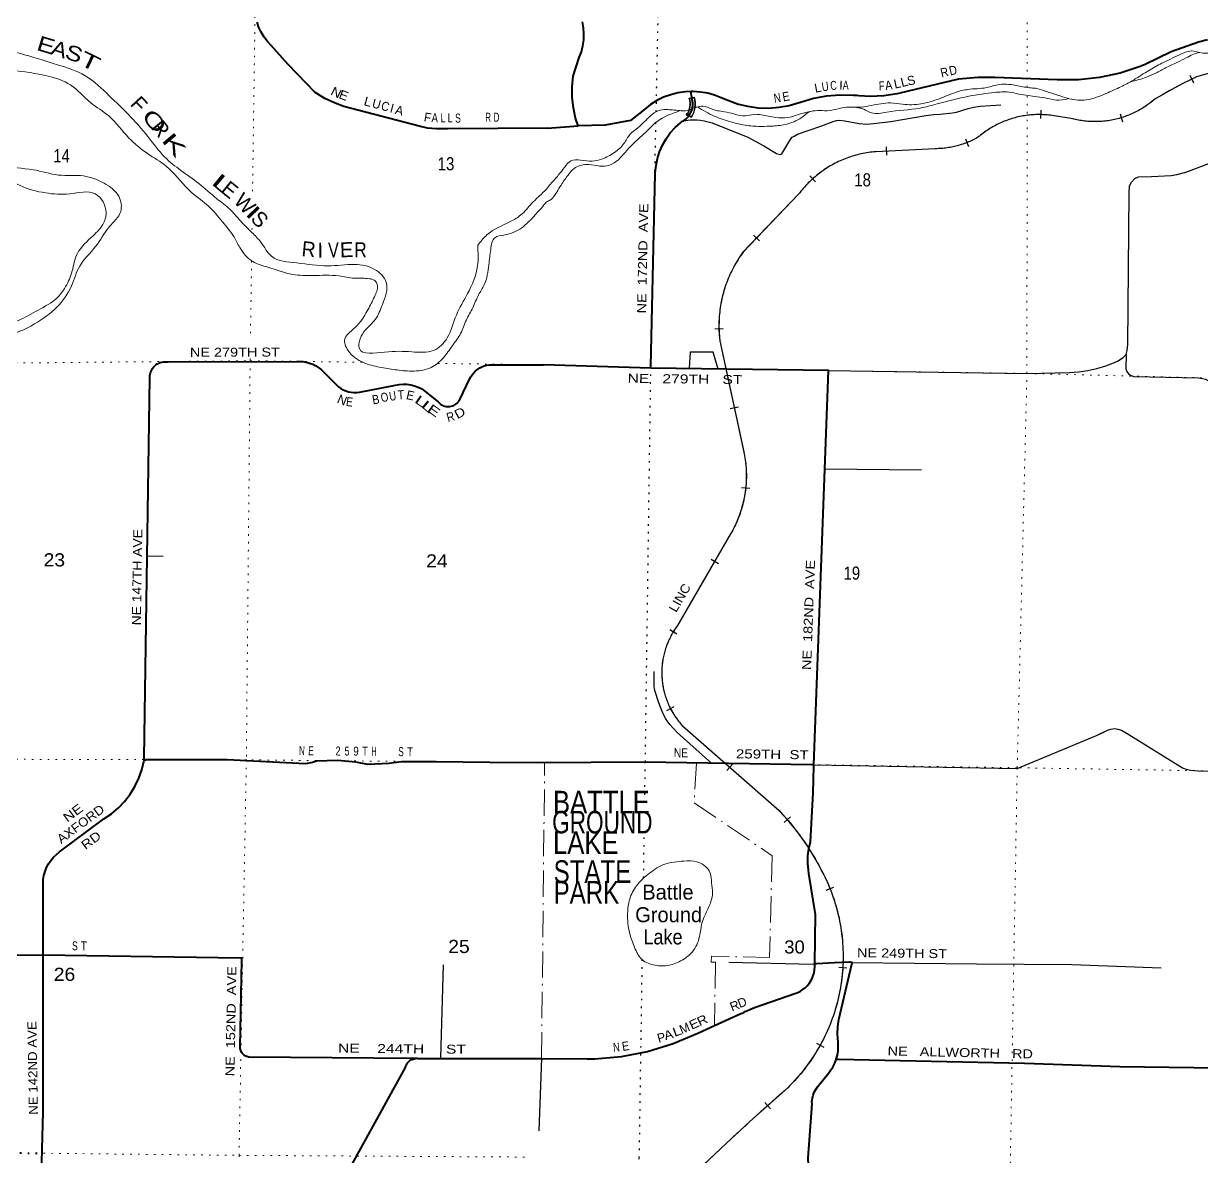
# Model space of a CAD drawing. Header units: feet. Extents: x -481249 to -254670, y -730376 to -544252.
# Drawn here: x -389979 to -374288, y -620592 to -605500 of the extents above; entities that cross this region are included whole.
import ezdxf
from ezdxf.enums import TextEntityAlignment as Align

# ---------------------------------------------------------------- set-up
doc = ezdxf.new("R2010")
doc.units = ezdxf.units.FT
doc.header["$LTSCALE"] = 70
doc.header["$PDMODE"] = 32
doc.header["$PDSIZE"] = 35
doc.linetypes.add('DOT_DASHED', pattern=[7.7, 5, -1.2, 0.3, -1.2])
doc.linetypes.add('DOTTED', pattern=[1.5, 0.3, -1.2])
for name, color, linetype, lineweight in [('26', 7, 'Continuous', 40), ('27', 7, 'Continuous', 13), ('29', 7, 'Continuous', 25), ('34', 7, 'Continuous', 25), ('39', 7, 'Continuous', 13), ('41', 7, 'Continuous', 13), ('44', 7, 'DOT_DASHED', 13), ('53', 7, 'DOTTED', 40), ('6', 7, 'DOTTED', 25), ('61', 7, 'Continuous', 13), ('7', 7, 'DOTTED', 13)]:
    doc.layers.add(name, color=color, linetype=linetype, lineweight=lineweight)

msp = doc.modelspace()

# ---------------------------------------------------------------- linework, layer by layer
at = {"layer": '26'}
for p, q in [((-382999.73, -606893.9), (-382592.47, -606862.86)), ((-381622.56, -610089.84), (-383051.79, -610047.4)), ((-384729.49, -619288.47), (-384761.52, -619288.17)), ((-384729.49, -619288.47), (-383204.28, -619284.78)), ((-383204.28, -619284.78), (-383077.85, -619286.11))]:
    msp.add_line(p, q, dxfattribs=at)
for points in [[(-382999.73, -606893.9), (-384327.31, -606899.92), (-384368.42, -606902.93), (-384483.28, -606903.15), (-384597.53, -606891.37), (-384709.93, -606867.71), (-385714.04, -606602.83), (-385828.54, -606562.1), (-385966.02, -606498.03), (-386096.05, -606419.95), (-386454.15, -606046.94), (-386680.54, -605790.54), (-386730.42, -605737.14), (-386774.44, -605678.83), (-386812.12, -605616.23), (-386843.05, -605550.03), (-386866.9, -605480.97)], [(-381085.53, -606405.91), (-381162.51, -606408.85), (-381261.37, -606423.06), (-381358.2, -606447.54), (-381451.94, -606482), (-381541.56, -606526.07), (-381626.09, -606579.27), (-381704.59, -606641.01), (-381895.38, -606791.86), (-382231.35, -606851.54), (-382592.47, -606862.86), (-382624.49, -606761.73), (-382654.71, -606623.37), (-382670.3, -606482.61), (-382671.09, -606340.99), (-382657.08, -606200.06), (-382580.85, -605962.96), (-382575.81, -605951.44), (-382548.07, -605876.01), (-382528.36, -605798.09), (-382516.91, -605718.53), (-382513.84, -605638.21), (-382519.18, -605558.02), (-382532.87, -605478.82)], [(-374205.37, -605715.46), (-374327.42, -605749.29), (-374690.9, -605877.86), (-375038.95, -606043.72), (-375105.07, -606070.43), (-375372.24, -606158.45), (-375647.16, -606218.07), (-375926.8, -606248.63), (-376208.1, -606249.79), (-377041.8, -606220.18), (-377263.5, -606217.21), (-377526.02, -606239.07), (-378194.95, -606398.43), (-378340.38, -606435.13), (-378518.36, -606462.24), (-378698.19, -606470.61), (-378852.91, -606461.59), (-378877.59, -606460.15), (-378902.91, -606457.87), (-378923.9, -606455.99), (-379103.01, -606451.71), (-379281.58, -606466.19), (-379457.66, -606499.24), (-379629.32, -606550.53), (-379644.68, -606555.97), (-379778.42, -606594.73), (-379915.48, -606619.3), (-380054.36, -606629.41), (-380193.54, -606624.94), (-380331.49, -606605.95), (-380466.7, -606572.65), (-380597.68, -606525.4), (-380776.52, -606453.26), (-380864.65, -606428.71), (-380963.06, -606411.69), (-381062.71, -606405.04), (-381085.53, -606405.91)], [(-381114.19, -606728.47), (-381077.74, -606653.86), (-381070.66, -606632.61), (-381063.98, -606601.14), (-381064.76, -606560.61), (-381080.86, -606457.66), (-381083.35, -606430.08), (-381085.53, -606405.91)], [(-381188.25, -606794.17), (-381170.06, -606782.69), (-381150.71, -606767.64), (-381139.55, -606756.9), (-381114.19, -606728.47)], [(-381622.56, -610089.84), (-381621.99, -610064.84), (-381563.54, -607500.59), (-381563.06, -607487.76), (-381553.74, -607392.22), (-381534.49, -607298.17), (-381505.51, -607206.65), (-381467.13, -607118.66), (-381419.76, -607035.16), (-381363.92, -606957.08), (-381300.22, -606885.25), (-381229.37, -606820.48)], [(-381229.37, -606820.49), (-381216.31, -606810.12), (-381202.23, -606801.18), (-381188.25, -606794.18)], [(-388373.6, -615323.27), (-388372.97, -615281.2), (-388297.3, -610218.1), (-388297.38, -610214.99), (-388296.68, -610193.38), (-388293.71, -610171.96), (-388288.53, -610150.96), (-388281.17, -610130.62), (-388271.73, -610111.16), (-388260.31, -610092.8), (-388247.03, -610075.73), (-388232.05, -610060.14), (-388215.51, -610046.2), (-388197.6, -610034.07), (-388178.53, -610023.87), (-388158.5, -610015.73), (-388137.72, -610009.72), (-388116.43, -610005.92), (-388094.86, -610004.36), (-388073.24, -610005.07), (-388051.82, -610008.04), (-386343.22, -610002.56), (-386304.71, -610000.87), (-386258.48, -610003.27), (-386212.74, -610010.5), (-386168.02, -610022.47), (-386124.78, -610039.05), (-386083.52, -610060.06), (-386044.68, -610085.26), (-386008.69, -610114.39), (-385796.11, -610325.44), (-385781.64, -610337.71), (-385751.61, -610359.35), (-385719.48, -610377.73), (-385685.61, -610392.65), (-385650.37, -610403.95), (-385614.14, -610411.5), (-385577.31, -610415.22), (-385540.3, -610415.07), (-385503.51, -610411.06), (-385046.84, -610321.04), (-385026.69, -610315.91), (-384975.58, -610306.84), (-384923.8, -610303.16), (-384871.91, -610304.91), (-384820.5, -610312.08), (-384770.12, -610324.58), (-384721.31, -610342.27), (-384674.63, -610364.98), (-384455.08, -610540.71), (-384446.97, -610549.9), (-384433.97, -610562.24), (-384419.76, -610573.16), (-384404.48, -610582.53), (-384388.3, -610590.25), (-384371.41, -610596.24), (-384353.99, -610600.43), (-384336.22, -610602.78), (-384318.3, -610603.25), (-384300.43, -610601.85), (-384282.81, -610598.59), (-384265.62, -610593.51), (-384249.06, -610586.66), (-384233.31, -610578.11), (-384218.53, -610567.97), (-384204.9, -610556.33), (-384192.56, -610543.33), (-384181.64, -610529.12), (-384172.27, -610513.84), (-384164.55, -610497.67), (-384038.1, -610238.46), (-384037.34, -610236.75), (-384021.89, -610206.54), (-384003.37, -610178.12), (-383981.98, -610151.79), (-383957.95, -610127.84), (-383931.55, -610106.53), (-383903.07, -610088.1), (-383872.81, -610072.75), (-383841.12, -610060.64), (-383808.34, -610051.91), (-383774.82, -610046.66), (-383740.94, -610044.94), (-383051.79, -610047.4)], [(-379451.67, -615376.83), (-379257.93, -610119.59), (-381622.56, -610089.84)], [(-389718.97, -617908.87), (-389719.39, -616932.68), (-389716.9, -616903.41), (-389707.82, -616848.93), (-389693.1, -616795.69), (-389672.89, -616744.28), (-389647.42, -616695.27), (-389616.96, -616649.18), (-389581.86, -616606.54), (-389542.49, -616567.79), (-389499.28, -616533.38), (-388927.87, -616107.42), (-388907.8, -616095.48), (-388808.02, -616027.35), (-388715.91, -615949.16), (-388632.47, -615861.78), (-388558.63, -615766.15), (-388495.19, -615663.32), (-388442.84, -615554.43), (-388402.16, -615440.66), (-388375.53, -615331.2), (-388373.6, -615323.27)], [(-383139.28, -615347.56), (-383766.21, -615341.61), (-384483.68, -615333.11), (-384932.17, -615333.11), (-384943.34, -615333.11), (-384982.17, -615338.26), (-385110.67, -615355.32), (-385394.54, -615369.4), (-385554.48, -615340.65), (-385798.67, -615318.42), (-386078.12, -615327.66), (-386129.89, -615343.41), (-386221.81, -615363.29), (-387266.56, -615310.11), (-388345.25, -615306.29), (-388373.6, -615323.27)], [(-379451.67, -615376.83), (-379478.96, -615376.36), (-381696.35, -615338.62), (-383139.28, -615347.56)], [(-379437.87, -618026.99), (-379427.18, -617369.11), (-379516.6, -616821.76), (-379523.72, -616777.74), (-379531.66, -616682.98), (-379529.64, -616587.91), (-379517.7, -616493.57), (-379495.96, -616401), (-379458.11, -615748.13), (-379452.25, -615392.59), (-379451.67, -615376.83)], [(-392422.44, -619221.28), (-392401.33, -617913.55), (-392400.92, -617888.55), (-392375.93, -617888.74), (-389718.97, -617908.87)], [(-389806.12, -623327.08), (-389806, -623322.63), (-389718.06, -619998.48), (-389718.97, -617908.87)], [(-384761.52, -619288.17), (-386978.26, -619267.48), (-386991.47, -619265.43), (-387004.39, -619262.02), (-387016.88, -619257.27), (-387028.81, -619251.24), (-387040.04, -619244), (-387050.45, -619235.62), (-387059.93, -619226.2), (-387068.38, -619215.84), (-387075.69, -619204.66), (-387081.8, -619192.77), (-387086.63, -619180.31), (-387090.13, -619167.41), (-387092.26, -619154.22), (-387093.01, -619140.88), (-387092.51, -619129.24), (-387070.49, -617976.46), (-387070.02, -617952.2), (-387095.01, -617951.79), (-389716.21, -617908.89), (-389718.97, -617908.87)], [(-380773.56, -618847.75), (-380431.5, -618692.25), (-380406.5, -618682.72), (-380381.5, -618669.61), (-380368.01, -618662.54), (-380242.25, -618607.29), (-379689.86, -618417.91), (-379666.22, -618408.6), (-379630.79, -618391.01), (-379597.4, -618369.81), (-379566.41, -618345.24), (-379538.15, -618317.56), (-379512.95, -618287.08), (-379491.07, -618254.13), (-379472.75, -618219.07), (-379458.19, -618182.29), (-379447.56, -618144.2), (-379440.97, -618105.2), (-379438.5, -618065.72), (-379437.87, -618026.99)], [(-379154.38, -619301.38), (-379152.73, -619297.11), (-379137.63, -619241.18), (-379128.46, -619183.99), (-379125.32, -619126.15), (-379128.24, -619068.3), (-379134.78, -618964.18), (-379130.39, -618859.96), (-379117, -618766.22), (-378946.95, -618030.9), (-378941.18, -618005.92), (-378968.03, -618005.6), (-378982.88, -618005.42), (-379176.58, -618014.6), (-379409.57, -618025.64), (-379437.87, -618026.99)], [(-383077.85, -619286.11), (-382471.93, -619292.5), (-382368.9, -619290.53), (-382014.5, -619259.75), (-381665.27, -619192.1), (-381325.01, -619088.31), (-380997.47, -618949.53), (-380773.56, -618847.75)], [(-385984.85, -621386.59), (-384891.76, -619405.9), (-384890.93, -619402), (-384886.7, -619387.16), (-384880.95, -619372.83), (-384873.73, -619359.19), (-384865.12, -619346.37), (-384855.23, -619334.53), (-384844.14, -619323.78), (-384832, -619314.25), (-384818.93, -619306.05), (-384805.07, -619299.25), (-384790.57, -619293.94), (-384775.6, -619290.17), (-384761.52, -619288.17)], [(-384729.49, -619288.47), (-384744.89, -619287.42), (-384760.32, -619288), (-384761.52, -619288.17)], [(-379565.67, -625928.05), (-379542.21, -624594.48), (-379533.34, -622174), (-379531.62, -621581.44), (-379501.68, -621177.66), (-379526.06, -620609.23), (-379475.73, -619890.08), (-379477.34, -619865.08), (-379474.04, -619840.08), (-379470.59, -619816.76), (-379460.08, -619775.91), (-379445.36, -619736.38), (-379426.59, -619698.61), (-379403.97, -619663.01), (-379252.6, -619478.2), (-379231.62, -619451.23), (-379199.98, -619402.71), (-379173.59, -619351.15), (-379154.38, -619301.38)], [(-374060.1, -619414.56), (-375374, -619397.81), (-376645.74, -619354.9), (-379128.01, -619301.94), (-379154.38, -619301.38)]]:
    msp.add_lwpolyline(points, dxfattribs=at)
at = {"layer": '29'}
for p, q in [((-380805.57, -606822.23), (-380332.56, -607014.64)), ((-375268.18, -609776.09), (-375251.08, -607755.33)), ((-379257.93, -610119.59), (-376612.02, -610161.11)), ((-379309.52, -611433.32), (-378017.72, -611446.08)), ((-388329.97, -612592.03), (-388120.54, -612594)), ((-375687.54, -614985.04), (-375581.09, -614934.71)), ((-384419.94, -619280.19), (-384383.83, -618037.59)), ((-383078.37, -619287.51), (-383114.35, -620251.29))]:
    msp.add_line(p, q, dxfattribs=at)
for points in [[(-380332.56, -607014.64), (-380117.83, -607128.48), (-379947.74, -607230.59), (-379912.65, -607240.16), (-379895.64, -607242.29), (-379879.7, -607234.85), (-379837.17, -607166.77), (-379756.38, -607034.88), (-379740.43, -607014.67), (-379712.79, -606999.78), (-379667.08, -606975.32), (-379356.65, -606864.7), (-379195.06, -606805.13), (-379149.34, -606791.3), (-379106.82, -606787.05), (-379037.72, -606796.62), (-378846.36, -606830.66), (-378745.36, -606838.1), (-378655, -606830.66), (-378425.37, -606805.13), (-377957.6, -606724.29), (-377852.35, -606710.46), (-377766.24, -606707.27), (-377604.65, -606690.26), (-377552.56, -606680.68), (-377396.28, -606630.69), (-377320.8, -606612.61), (-377234.69, -606600.91), (-376958.28, -606583.89)], [(-381188.25, -606794.17), (-381097.49, -606782.25), (-381058.15, -606780.12), (-381006.06, -606783.31), (-380960.35, -606787.57), (-380911.44, -606795.01), (-380860.41, -606806.71), (-380805.57, -606822.23)], [(-375251.08, -607755.33), (-375244.57, -607662.43), (-375219.06, -607611.38), (-375176.53, -607564.58), (-375125.5, -607543.3), (-374951.15, -607539.05), (-374691.76, -607522.03), (-374615.21, -607509.27), (-374497.21, -607480.54), (-374117.68, -607339.08)], [(-380726.49, -610102.27), (-380792, -609875.66), (-381099.03, -609875.66), (-381112.01, -610091.88)], [(-376612.02, -610161.11), (-376044.03, -610149.26), (-375922.84, -610138.62), (-375799.52, -610121.6), (-375680.45, -610093.95), (-375561.38, -610057.78), (-375467.83, -610025.87), (-375406.17, -609998.22), (-375329.63, -609949.29), (-375291.35, -609908.87)], [(-375291.35, -609908.87), (-375293.47, -610098.2), (-375282.84, -610134.36), (-375259.45, -610164.15), (-375225.44, -610189.67), (-375187.16, -610200.31), (-374328.17, -610219.46), (-374275.02, -610225.84), (-374234.62, -610238.6), (-374024.12, -610353.48), (-373992.23, -610381.13), (-373979.47, -610402.4), (-373953.96, -610449.2), (-373932.7, -610461.97), (-373915.69, -610459.84), (-373900.8, -610449.2), (-373892.3, -610434.31), (-373898.68, -610379), (-373936.95, -610206.69), (-373939.08, -610153.51), (-373936.95, -610110.96), (-373922.07, -610019.49), (-373883.79, -609866.32)], [(-375291.35, -609908.87), (-375276.47, -609855.69), (-375268.18, -609776.09)], [(-380810.58, -615356.05), (-381273.95, -614942.6), (-381368.57, -614835.17), (-381427.04, -614755.4), (-381470.63, -614664.98), (-381516.34, -614546.92), (-381570.56, -614386.3), (-381580.13, -614329.93), (-381580.13, -614129.97)], [(-375687.54, -614985.04), (-375539.54, -614914.91), (-375492.76, -614897.89), (-375443.86, -614891.51), (-375401.34, -614897.89), (-375354.56, -614914.91), (-375256.75, -614970.22), (-374540.22, -615412.7), (-374489.19, -615431.85), (-374427.53, -615446.74), (-374329.22, -615455.71)], [(-379453.92, -615376.79), (-376742.06, -615422.95), (-375687.54, -614985.04)], [(-374329.22, -615455.71), (-371436.21, -615498.98), (-369262.47, -615544.51)], [(-380584.07, -618005.03), (-379459.01, -618027.99), (-379436.61, -618026.93)], [(-378943.03, -618005.9), (-377283.24, -618025.79), (-376015.54, -618036.56), (-374826.18, -618077.54)]]:
    msp.add_lwpolyline(points, dxfattribs=at)
at = {"layer": '34', "lineweight": 13}
for p, q in [((-373741.13, -606034.37), (-374351.79, -606207.73)), ((-375996.9, -606769.82), (-376278.19, -606723.91)), ((-377834.96, -607165.38), (-378626.5, -607206.36)), ((-379650.83, -607767.82), (-380395.79, -608545.93)), ((-380703.48, -609726.79), (-380384.46, -611207.43)), ((-380560.72, -612298.33), (-381267.31, -613518.31)), ((-381200.36, -614858.04), (-379914.04, -615985.62)), ((-380617.06, -620415.49), (-383239.64, -622882.8))]:
    msp.add_line(p, q, dxfattribs=at)
at = {"layer": '34'}
for p, q in [((-374441.99, -606188.59), (-374394.37, -606288.42)), ((-376426.4, -606655.57), (-376430.07, -606766.12)), ((-375370.67, -606701.59), (-375338.07, -606807.29)), ((-377431.56, -607033.79), (-377391.03, -607136.71)), ((-378489.27, -607143.07), (-378483.56, -607253.53)), ((-379503.08, -607527.16), (-379429.54, -607609.78)), ((-380253.97, -608316.66), (-380174.08, -608393.16)), ((-380771.75, -609565.13), (-380661.15, -609563.21)), ((-380564.31, -610626.72), (-380456.18, -610603.42)), ((-380415.64, -611679.71), (-380305.54, -611690.28)), ((-380818.53, -612636.72), (-380722.82, -612692.16)), ((-381370.36, -613570.1), (-381275.89, -613627.63)), ((-381410.49, -614649.31), (-381312.52, -614597.97)), ((-380610.06, -615451.14), (-380537.15, -615367.96)), ((-379846.55, -616140.95), (-379762.62, -616068.9)), ((-379288.25, -617046.11), (-379185.59, -617004.93)), ((-379120.07, -618072.18), (-379009.63, -618078.37)), ((-379415.97, -619081.72), (-379319.57, -619135.96)), ((-380102.01, -619872.86), (-380028.48, -619955.49))]:
    msp.add_line(p, q, dxfattribs=at)
for points in [[(-373740.8, -606035.42), (-374351.4, -606208.76), (-374444.39, -606253.12), (-374535.91, -606299.38), (-374626.67, -606347.25), (-374717.47, -606396.44), (-374806.75, -606447.51), (-374894.73, -606499.92), (-374925.58, -606518.55), (-374941.61, -606532.07), (-374957.93, -606545.2), (-374974.48, -606558.06), (-374991.29, -606570.81), (-375008.31, -606583.13), (-375025.48, -606595.09), (-375042.89, -606606.94), (-375060.53, -606618.35), (-375078.32, -606629.41), (-375096.41, -606640.27), (-375114.57, -606650.69), (-375132.88, -606660.94), (-375151.51, -606670.82), (-375170.19, -606680.27), (-375189.1, -606689.44), (-375208.07, -606698.35), (-375227.36, -606706.9), (-375246.62, -606715.11), (-375266.2, -606722.94), (-375285.74, -606730.44), (-375305.52, -606737.67), (-375325.35, -606744.46), (-375345.33, -606750.91), (-375365.37, -606757.09), (-375385.63, -606762.83), (-375405.95, -606768.31), (-375426.33, -606773.35), (-375446.77, -606778.13), (-375467.34, -606782.4), (-375487.98, -606786.39), (-375508.59, -606790.05), (-375529.34, -606793.37), (-375550.14, -606796.24), (-375571.08, -606798.76), (-375591.92, -606801.05), (-375612.9, -606802.8), (-375633.83, -606804.21), (-375654.84, -606805.37), (-375675.73, -606806.1), (-375696.84, -606806.39), (-375717.85, -606806.44), (-375738.81, -606805.97), (-375759.76, -606805.34), (-375780.84, -606804.18), (-375801.73, -606802.7), (-375822.58, -606800.88), (-375843.59, -606798.69), (-375864.37, -606796.03), (-375885.14, -606793.19)], [(-375885.17, -606793.19), (-375905.88, -606789.83), (-375926.68, -606786.22), (-375947.2, -606782.21), (-375967.76, -606777.76), (-375988.21, -606773.07), (-375997.12, -606770.9), (-376278.35, -606725), (-376299.79, -606722.06), (-376321.16, -606719.62), (-376342.61, -606717.57), (-376364.2, -606715.73), (-376385.74, -606714.4), (-376407.21, -606713.45), (-376428.84, -606712.73), (-376450.42, -606712.52), (-376471.92, -606712.69), (-376493.6, -606713.22), (-376515.1, -606714.14), (-376536.63, -606715.32), (-376558.22, -606716.98), (-376579.62, -606719.03), (-376601.08, -606721.46), (-376622.44, -606724.16), (-376643.88, -606727.34), (-376665.11, -606730.79), (-376686.4, -606734.75), (-376707.5, -606738.98), (-376728.64, -606743.57), (-376749.57, -606748.58), (-376770.46, -606753.96), (-376791.25, -606759.61), (-376811.99, -606765.76), (-376832.64, -606772.18), (-376853.1, -606778.99), (-376873.47, -606786.07), (-376893.67, -606793.68), (-376913.77, -606801.55), (-376933.67, -606809.69), (-376953.5, -606818.23), (-376973.14, -606827.16), (-376992.7, -606836.48), (-377012.04, -606845.95), (-377031.2, -606855.95), (-377050.16, -606866.23), (-377069.03, -606876.78), (-377087.56, -606887.61), (-377106.05, -606898.96), (-377124.3, -606910.46), (-377142.25, -606922.39), (-377160.08, -606934.45), (-377177.74, -606947.04), (-377195.05, -606959.81), (-377212.16, -606972.85), (-377229.19, -606986.28), (-377245.77, -607000.03), (-377251.8, -607005), (-377268.86, -607015.13), (-377286, -607024.77), (-377303.3, -607034.12), (-377320.82, -607043.33), (-377338.48, -607052.11), (-377356.2, -607060.53), (-377374.15, -607068.81), (-377392.24, -607076.65), (-377410.4, -607084.14), (-377428.83, -607091.4), (-377447.24, -607098.25), (-377465.77, -607104.91), (-377484.53, -607111.19), (-377503.28, -607117.05), (-377522.2, -607122.63), (-377541.13, -607127.95), (-377560.3, -607132.89), (-377579.39, -607137.51), (-377598.72, -607141.75), (-377617.97, -607145.68), (-377637.39, -607149.31), (-377656.8, -607152.55), (-377676.28, -607155.43), (-377695.78, -607158.06), (-377715.42, -607160.24), (-377735.07, -607162.19), (-377754.71, -607163.71), (-377774.36, -607164.99), (-377794.06, -607165.76), (-377813.78, -607166.28), (-377833.42, -607166.49), (-377834.94, -607166.48), (-378626.43, -607207.46), (-378651.07, -607209.48), (-378675.54, -607212.03), (-378699.98, -607215.03), (-378724.54, -607218.31), (-378748.91, -607222.15), (-378773.11, -607226.39), (-378797.44, -607230.94), (-378821.57, -607236.02), (-378845.53, -607241.53), (-378869.61, -607247.48), (-378893.37, -607253.81)], [(-378893.37, -607253.81), (-378917.11, -607260.44), (-378940.8, -607267.62), (-378964.18, -607275.21), (-378987.54, -607283.22), (-379010.72, -607291.5), (-379033.86, -607300.34), (-379056.7, -607309.46), (-379079.5, -607319.12), (-379102, -607329.05), (-379124.46, -607339.4), (-379146.6, -607350.16), (-379168.59, -607361.33), (-379190.4, -607372.77), (-379212.02, -607384.76), (-379233.49, -607397.02), (-379254.64, -607409.68), (-379275.63, -607422.62), (-379296.29, -607436.09), (-379316.8, -607449.84), (-379337.01, -607463.85), (-379357.03, -607478.27), (-379376.74, -607493.09), (-379396.28, -607508.32), (-379415.53, -607523.68), (-379434.45, -607539.58), (-379453.07, -607555.74), (-379471.53, -607572.16), (-379489.53, -607588.84), (-379507.37, -607606.07), (-379524.91, -607623.42), (-379541.98, -607641.16), (-379558.91, -607659.04), (-379575.52, -607677.45), (-379591.7, -607695.97), (-379607.56, -607714.75), (-379623.25, -607733.95), (-379638.37, -607753.38), (-379649.99, -607768.54), (-380395, -608546.69)], [(-380394.9, -608546.58), (-380411.84, -608569.9), (-380428.16, -608593.47), (-380444.08, -608617.33), (-380459.83, -608641.52), (-380474.95, -608665.97), (-380489.57, -608690.58), (-380504.03, -608715.52), (-380517.86, -608740.71), (-380531.19, -608766.06), (-380544.22, -608791.85), (-380556.67, -608817.65), (-380568.85, -608843.66), (-380580.49, -608870.04), (-380591.54, -608896.47), (-380602.2, -608923.18), (-380612.48, -608949.95), (-380622.24, -608977.12), (-380631.55, -609004.22), (-380640.31, -609031.7), (-380648.61, -609059.12), (-380656.53, -609086.83), (-380663.84, -609114.56), (-380670.67, -609142.45), (-380677.13, -609170.42), (-380682.96, -609198.64), (-380688.43, -609226.91), (-380693.29, -609255.22), (-380697.81, -609283.59), (-380701.6, -609312.08), (-380705.02, -609340.63), (-380707.98, -609369.12), (-380710.44, -609397.76), (-380712.32, -609426.43), (-380713.7, -609455.28), (-380714.75, -609483.94), (-380715.07, -609512.72), (-380714.94, -609541.45), (-380714.44, -609570.23), (-380713.38, -609598.81), (-380711.69, -609627.65), (-380709.68, -609656.32), (-380706.98, -609684.88), (-380704.05, -609713.42), (-380702.39, -609726.61), (-380383.38, -611207.2), (-380377.98, -611233.54), (-380373.22, -611259.86), (-380368.9, -611286.28), (-380364.85, -611312.91), (-380361.44, -611339.51), (-380358.51, -611366.06), (-380355.84, -611392.81), (-380353.81, -611419.57), (-380352.27, -611446.25), (-380351.14, -611473.17), (-380350.53, -611499.9), (-380350.22, -611526.68), (-380350.51, -611553.6), (-380351.31, -611580.31), (-380352.57, -611607.11), (-380354.15, -611633.83), (-380356.34, -611660.68), (-380358.9, -611687.28), (-380362.05, -611714.02), (-380365.57, -611740.5), (-380369.53, -611767.1), (-380374.02, -611793.48), (-380378.99, -611819.82), (-380384.28, -611846.06), (-380390.22, -611872.28), (-380396.48, -611898.42), (-380403.27, -611924.35), (-380410.37, -611950.19), (-380418.15, -611975.86), (-380426.26, -612001.43), (-380434.73, -612026.77), (-380443.69, -612052.06), (-380453.15, -612077.15), (-380463.11, -612102.17), (-380473.28, -612126.93), (-380484.11, -612151.51), (-380495.3, -612175.86), (-380506.83, -612200.12), (-380518.76, -612223.99), (-380531.31, -612247.84), (-380544.08, -612271.43), (-380557.39, -612294.63), (-380559.76, -612298.87), (-381266.39, -613518.92), (-381277.36, -613533.67), (-381287.88, -613548.53), (-381298.16, -613563.59), (-381308.33, -613578.85), (-381318.11, -613594.28), (-381327.57, -613609.82), (-381336.93, -613625.56), (-381345.89, -613641.47), (-381354.53, -613657.49), (-381362.99, -613673.78), (-381371.07, -613690.09)], [(-381371.07, -613690.09), (-381378.98, -613706.54), (-381386.55, -613723.23), (-381393.76, -613739.93), (-381400.71, -613756.83), (-381407.43, -613773.77), (-381413.83, -613790.97), (-381419.92, -613808.12), (-381425.67, -613825.53), (-381431.14, -613842.89), (-381436.35, -613860.44), (-381441.2, -613878.01), (-381445.72, -613895.69), (-381450.02, -613913.41), (-381453.91, -613931.3), (-381457.58, -613949.23), (-381460.87, -613967.18), (-381463.93, -613985.17), (-381466.53, -614003.25), (-381468.9, -614021.37), (-381470.98, -614039.45), (-381472.74, -614057.64), (-381474.13, -614075.83), (-381475.2, -614094.15), (-381476.06, -614112.36), (-381476.47, -614130.65), (-381476.58, -614148.89), (-381476.46, -614167.18), (-381475.98, -614185.35), (-381475.11, -614203.68), (-381474.02, -614221.91), (-381472.5, -614240.08), (-381470.84, -614258.24), (-381468.71, -614276.46), (-381466.3, -614294.51), (-381463.6, -614312.51), (-381460.6, -614330.61), (-381457.17, -614348.51), (-381453.59, -614366.39), (-381449.59, -614384.2), (-381445.34, -614402.06), (-381440.76, -614419.64), (-381435.8, -614437.26), (-381430.64, -614454.76), (-381425.18, -614472.22), (-381419.31, -614489.47), (-381413.2, -614506.77), (-381406.82, -614523.87), (-381400.08, -614540.86), (-381393.08, -614557.65), (-381385.77, -614574.4), (-381378.26, -614591.06), (-381370.34, -614607.5), (-381362.2, -614623.83), (-381353.71, -614640.04), (-381345, -614656.15), (-381335.96, -614671.98), (-381326.72, -614687.71), (-381317.2, -614703.26), (-381307.32, -614718.67), (-381297.25, -614733.83), (-381286.89, -614748.96), (-381276.28, -614763.75), (-381265.38, -614778.5), (-381254.22, -614792.91), (-381242.86, -614807.23), (-381231.31, -614821.28), (-381219.4, -614835.22), (-381207.24, -614848.82), (-381199.59, -614857.25), (-379913.27, -615984.83), (-379871.26, -616029.97), (-379830.53, -616075.78), (-379790.59, -616122.31), (-379750.91, -616169.58), (-379712.5, -616217.57), (-379675.1, -616266.02), (-379637.97, -616315.21), (-379602.11, -616365.11), (-379567.25, -616415.48), (-379532.93, -616466.83), (-379499.86, -616518.38), (-379467.3, -616570.43), (-379435.76, -616623.44), (-379405.48, -616676.65), (-379375.97, -616730.59), (-379347.21, -616784.76), (-379319.47, -616839.89), (-379292.74, -616895), (-379267.02, -616951.07), (-379242.3, -617007.11), (-379241.51, -617008.95), (-379225.63, -617048.54), (-379210.75, -617088.27), (-379196.54, -617128.27), (-379182.7, -617168.69), (-379169.84, -617209.25), (-379157.76, -617249.85), (-379146.04, -617290.86), (-379135.3, -617332.02), (-379125.35, -617373.23)], [(-379125.35, -617373.23), (-379115.96, -617414.95), (-379107.45, -617456.48), (-379099.39, -617498.19), (-379092.23, -617540.29), (-379085.93, -617582.21), (-379080.31, -617624.39), (-379075.24, -617666.53), (-379071.05, -617709.05), (-379067.51, -617751.3), (-379064.88, -617793.92), (-379062.87, -617836.27), (-379061.55, -617878.89), (-379061.08, -617921.34), (-379061.39, -617963.84), (-379062.24, -618006.29), (-379064.08, -618048.89), (-379066.46, -618091.45), (-379069.71, -618133.84), (-379073.51, -618176.18), (-379078.38, -618218.44), (-379083.8, -618260.66), (-379089.85, -618302.61), (-379096.69, -618344.61), (-379104.37, -618386.43), (-379112.82, -618428.3), (-379121.69, -618469.82), (-379131.64, -618511.26), (-379142.23, -618552.42), (-379153.36, -618593.54), (-379165.22, -618634.18), (-379178.07, -618674.95), (-379191.33, -618715.37), (-379205.54, -618755.37), (-379220.08, -618795.25), (-379235.7, -618835.05), (-379251.83, -618874.26), (-379268.58, -618913.2), (-379286.1, -618952.2), (-379304.45, -618990.48), (-379323.12, -619028.62), (-379342.73, -619066.35), (-379362.9, -619104.06), (-379383.65, -619140.95), (-379405.26, -619177.65), (-379427.28, -619214.01), (-379449.95, -619250.1), (-379473.43, -619285.46), (-379497.45, -619320.79), (-379521.97, -619355.53), (-379547.22, -619389.78), (-379572.98, -619423.45), (-379599.36, -619456.84), (-379626.16, -619489.87), (-379653.78, -619522.2), (-379681.81, -619554.15), (-379710.56, -619585.62), (-379739.73, -619616.72), (-379769.49, -619647.03), (-379798.99, -619676.26), (-380304.5, -620126.17), (-380616.31, -620416.29), (-383264.16, -622912.33)]]:
    msp.add_lwpolyline(points, dxfattribs=at)
at = {"layer": '34', "lineweight": 13}
for centre, radius, start, end in [((-371845.34, -611540.68), 5892.59, 115.17317, 121.52287), ((-375706.7, -605602.9), 1202.46, 256.03441, 310.4715), ((-376453.28, -607948.97), 1237.51, 81.86638, 130.22395), ((-377833.73, -606037.15), 1128.23, 269.93759, 301.01312), ((-378519.38, -608616.91), 1414.61, 94.34273, 143.1137), ((-379068.3, -609522.34), 1647.91, 143.66431, 187.12681), ((-381886.84, -611524.37), 1535.44, 329.7311, 11.91263), ((-380430.22, -614148.01), 1047.5, 143.04749, 222.67421), ((-382476.67, -618398.64), 3519.91, 23.24659, 43.27768), ((-381498.29, -617929.19), 2436.09, 314.20639, 22.18394), ((-354257.2, -648707.06), 38668.53, 131.34191, 132.97566)]:
    msp.add_arc(centre, radius, start, end, dxfattribs=at)
at = {"layer": '39'}
for points in [[(-387651.23, -598913.24), (-387656.3, -598948.25), (-387732.13, -599128.69), (-387717.8, -599185.4), (-387806.6, -599395.58), (-387893.51, -599609.83), (-388034.22, -599810.32), (-388042.11, -599936.65), (-388188.6, -600128.92), (-388261.66, -600219.03), (-388179.51, -600356.26), (-388146.96, -600473.83), (-388177.45, -600681.83), (-388334.99, -600841.6), (-388451.48, -600972.53), (-388343.18, -601108.57), (-388246.12, -601218.14), (-388197.25, -601261.88), (-388052.13, -601441.28), (-387984.61, -601531.83), (-387814.89, -601629.63), (-387720.75, -601899.85), (-387707.89, -602135.34), (-387696.79, -602362.74), (-387743.94, -602590.31), (-387756.13, -602660.25), (-387767.08, -602820.64), (-387759.56, -603033.86), (-387853.23, -603272.01), (-387848.41, -603704.16), (-387989.54, -604049.3), (-388097.79, -604238.77), (-388177.87, -604557.72), (-388364.1, -604867.27), (-388508.67, -605127.92), (-388706.99, -605242.2), (-388965.73, -605296.29), (-389019.3, -605143.9), (-389193.41, -604927.41), (-389529.54, -604950.92), (-389758.79, -605026.04), (-390028.82, -605186.27), (-390212.91, -605294.97), (-390424.84, -605394.75), (-390521.98, -605484.1), (-390594.45, -605620.44), (-390678.06, -605792.6), (-390768.09, -605912.32), (-390785.57, -605942.25)], [(-393666.08, -613435.71), (-393666.43, -613250.84), (-393596.95, -613146.55), (-393545.96, -613055.74), (-393468.03, -612937.65), (-393451.18, -612912.06), (-393482.97, -612901.01), (-393417.57, -612798.6), (-393147.67, -612642.39), (-392969.07, -612581.74), (-392811.05, -612602.82), (-392665.54, -612573.27), (-392290.34, -612454.55), (-392085.75, -612463.04), (-391921.53, -612347.68), (-391815.98, -612180.23), (-391772.99, -612022.86), (-391754.14, -611866.74), (-391776.66, -611618.88), (-391805.25, -611503.45), (-391809.07, -611300.39), (-391746.17, -611083.37), (-391723.04, -610853.03), (-391621.68, -610691.48), (-391493.34, -610566.95), (-391402.32, -610415.12), (-391404.09, -610276.42), (-391408.82, -610103.48), (-391424.98, -609910.07), (-391453.08, -609778.58), (-391465.23, -609585.31), (-391423.91, -609351.53), (-391302.21, -609246.88), (-391049.37, -609188.58), (-390801.67, -609232.59), (-390639.18, -609304.05), (-390426.85, -609453.43), (-390079.8, -609466.43), (-389820.67, -609333.99), (-389558.79, -609177.52), (-389433.72, -609028.78), (-389339.03, -608822.81), (-389277.84, -608595.69), (-389079.53, -608350.81), (-388923.56, -608176.93), (-388878.51, -608017.61), (-389021.54, -607769.96), (-389364.95, -607769.13), (-389687.87, -607754.88), (-390026.31, -607657.76), (-390312.26, -607485.96), (-390640.37, -607379.12), (-390893.37, -607377.13), (-391256.59, -607498.24), (-391555.55, -607488.77), (-391778.44, -607290.83), (-391786.45, -607093.67), (-391753.71, -606877.7), (-391786.17, -606691.82), (-391711.92, -606366.66), (-391462.37, -606153.54), (-391126.5, -606007.46), (-390827.57, -605952.63), (-390414.75, -605851.17), (-389964.83, -605915.65), (-389529.05, -606048), (-389157.97, -606194.38), (-388832.91, -606465.88), (-388583.35, -606710.88), (-388323.23, -607004.44), (-388096.66, -607278.85), (-387883.19, -607456.4), (-387645.52, -607630.69), (-387402.7, -607833.28), (-387232.2, -607971.3), (-387090.41, -608128.49), (-386938.46, -608281.99), (-386817.94, -608412.39), (-386675.07, -608599.76), (-386338.38, -608688.79), (-385927.86, -608727.91), (-385567.78, -608709.18), (-385302.64, -608773.83), (-385147.3, -608947.53), (-385198.49, -609241.27), (-385295, -609441.16), (-385423.83, -609581.74), (-385495.69, -609698.02), (-385505.77, -609830.31), (-385171.8, -609877.05), (-384806.13, -609872.56), (-384516.34, -609853.61), (-384334.42, -609684.56), (-384212.69, -609383.01), (-384063.31, -609096.39), (-383931.47, -608726.84), (-383929.11, -608453.65)], [(-381031.32, -606617.57), (-381011.49, -606612.19), (-380927.12, -606602.06), (-380850.77, -606622.07), (-380734.23, -606660.12), (-380641.8, -606674.08), (-380517.23, -606704.09), (-380360.51, -606728.03), (-380254.05, -606709.85), (-380151.58, -606715.77), (-380057.15, -606733.75), (-379956.69, -606751.73), (-379797.98, -606751.57), (-379667.41, -606715.28), (-379520.77, -606674.96), (-379404.25, -606658.77), (-379275.68, -606660.65), (-379014.53, -606614.19), (-378867.87, -606614.04), (-378817.64, -606613.99), (-378685.06, -606589.75), (-378560.51, -606567.53), (-378429.93, -606557.35), (-378271.21, -606575.27), (-378024.1, -606568.99), (-377779.03, -606500.45), (-377560.09, -606415.86), (-377399.39, -606377.54), (-377152.29, -606353.18), (-376977.53, -606310.82), (-376732.42, -606328.65), (-376557.62, -606356.6), (-376479.26, -606364.55), (-376358.7, -606402.6), (-376203.98, -606452.66), (-376073.38, -606494.71), (-375852.37, -606520.6), (-375589.23, -606444), (-375382.34, -606351.39), (-375219.65, -606268.87), (-375085.09, -606184.37), (-374992.7, -606128.03), (-374813.95, -606027.42), (-374580.96, -605916.71), (-374426.29, -605864.32), (-374269.57, -605892.29), (-374153.55, -605892.17)], [(-374313.92, -605885.1), (-374402.31, -605912.65), (-374490.96, -605958.05), (-374614.21, -606018.6), (-374765.57, -606089.95), (-374895.3, -606161.3), (-375018.55, -606213.2), (-375228.77, -606275.33)], [(-383250.83, -608135.07), (-383254.69, -608139.46), (-383445.79, -608280.09), (-383579.51, -608318.05), (-383699.06, -608352.44), (-383756.03, -608507.36), (-383780.43, -608713.54), (-383842.86, -608980.81), (-383917.21, -609113.08), (-383994.8, -609285.43), (-384080.11, -609447.48), (-384157.95, -609627.86), (-384265.33, -609789.22), (-384390.95, -609956.03), (-384549.45, -610081.62), (-384810, -610129.63), (-385030.35, -610110.59), (-385236.15, -610075.94), (-385449.24, -610016.95), (-385657.12, -609853.65), (-385700.59, -609699.56), (-385610.93, -609591.89), (-385488.67, -609469.18), (-385380.73, -609289.75), (-385295.18, -609119.67), (-385268.61, -608973.83), (-385293.34, -608928.84), (-385372.74, -608898.2), (-385569.37, -608891.97), (-385781.32, -608861.15), (-386124.6, -608856.3), (-386393.28, -608841.76), (-386725.71, -608744.84), (-386924.27, -608670.23), (-387099.24, -608481.85), (-387175.31, -608342.81), (-387304.57, -608169.93), (-387490.85, -607957.08), (-387786.43, -607706.6), (-388076.34, -607402.06), (-388328.18, -607231.33), (-388574.9, -607024.59), (-388845.05, -606730.72), (-389084.66, -606554.35), (-389354.53, -606316.75), (-389650.23, -606200.89), (-389899.81, -606152.8), (-390363.39, -606075.83), (-390620.87, -606023.47), (-391020.64, -606157.49), (-391338.2, -606296.12), (-391533.66, -606382.35), (-391625.85, -606572.32), (-391648.08, -606838.85), (-391597.66, -607093.62), (-391518.72, -607204.62), (-391368.81, -607293.76), (-391131.87, -607295.24), (-390797.66, -607203.35), (-390542.93, -607279.73), (-390265.23, -607393.01), (-389853.13, -607446.25), (-389513.88, -607517.27), (-389180.87, -607529.83), (-388906.69, -607626.92), (-388711.15, -607799.88), (-388685.21, -608001.63), (-388838.21, -608209.77), (-389018.89, -608469.27), (-389231.8, -608731.77), (-389340.26, -608993.56), (-389535.79, -609278.71), (-389831.8, -609500.41), (-390045.92, -609606.14), (-390272.31, -609653.23), (-390542.85, -609568.3), (-390724.49, -609466.11), (-390899.21, -609400.29), (-391093.34, -609378.07), (-391279.23, -609414.38), (-391372.56, -609576.18), (-391342.42, -609772.04), (-391354.04, -609954.52), (-391321.18, -610192.65), (-391327.59, -610401.41), (-391386.99, -610570.32), (-391577.34, -610817.46), (-391655.86, -611019.92), (-391690.44, -611296.11), (-391734.34, -611614.19), (-391672.5, -611758.81), (-391653.71, -612062.81), (-391778.34, -612328.1), (-391884.69, -612521.64), (-392003.77, -612736.89), (-392040.68, -612892.44)], [(-376065.23, -606501.04), (-376220.02, -606520.97), (-376336.42, -606497.52), (-376474.8, -606475.9), (-376720.31, -606439.12), (-376854.93, -606413.14), (-377039.75, -606417.35), (-377387.29, -606467.92), (-377809.13, -606570.79), (-378036.13, -606625.25), (-378478.09, -606679.93), (-378685.01, -606688.17), (-378787.49, -606640.07), (-378883.94, -606616.06)], [(-383012.88, -607703.69), (-382959.75, -607638.59), (-382855.33, -607519.97), (-382775.02, -607415.44), (-382686.67, -607328.97), (-382558.1, -607318.8), (-382403.4, -607332.71), (-382276.84, -607304.46), (-382108.13, -607217.91), (-381981.61, -607099.27), (-381899.3, -606974.65), (-381796.89, -606888.17), (-381628.21, -606729.32), (-381523.77, -606660.91), (-381417.3, -606644.74), (-381334.93, -606650.68), (-381236.48, -606658.62), (-381204.34, -606662.6), (-381031.32, -606617.57)], [(-379510.66, -606672.7), (-379571.35, -606718.22), (-379639.64, -606769.43), (-379854.18, -606848.04), (-380042.5, -606867.28), (-380187.36, -606869.44), (-380392.78, -606849.98), (-380561.43, -606806.73), (-380778.39, -606732.47), (-381001.87, -606609.67)], [(-381230.05, -606658.47), (-381543.79, -606807.57), (-381688.37, -606944.31), (-381897.22, -607141.37), (-382081.95, -607334.39), (-382208.49, -607396.79), (-382481.73, -607376.98), (-382644.43, -607431.38), (-382724.75, -607517.83), (-382819.11, -607650.5), (-382877.32, -607746.97), (-382965.67, -607851.52), (-383016.87, -607877.57)], [(-383929.11, -608453.65), (-383806.36, -608314.88), (-383495.65, -608137.86), (-383354.37, -608049.91), (-383211.12, -607897.72), (-383109.67, -607798.46), (-383012.88, -607703.69)], [(-383254.69, -608139.46), (-383202.19, -608093.48), (-383156.28, -608040.78), (-383089.98, -607969.37), (-383054.28, -607923.47), (-383023.67, -607887.77), (-383016.87, -607877.57)], [(-380888.8, -617354.58), (-380935.91, -617463.04), (-380967.97, -617633.81), (-381054.26, -617844.81), (-381204.87, -617975.53), (-381379.63, -618044), (-381566.46, -618044.19), (-381739.28, -617970.04), (-381839.81, -617805.43), (-381906.2, -617614.67), (-381932.44, -617353.57), (-381904.41, -617164.72), (-381812.08, -616985.86), (-381639.38, -616816.95), (-381434.52, -616698.23), (-381181.4, -616657.8), (-381008.62, -616665.66), (-380914.18, -616713.78), (-380831.76, -616816.14), (-380813.61, -616948.69), (-380799.49, -617079.24), (-380821.53, -617195.77), (-380888.8, -617354.58)]]:
    msp.add_spline(points, degree=3, dxfattribs=at)
at = {"layer": '44'}
msp.add_line((-383078.37, -619287.51), (-383037.79, -615346.93), dxfattribs=at)
for points in [[(-383037.79, -615346.93), (-381695.88, -615338.32), (-381014.85, -615351.33), (-381045.8, -615879.97), (-380008.02, -616585.39), (-380041.31, -617940.96), (-380815.96, -617923.97), (-380818.08, -618004.66), (-380763.55, -618004.59), (-380774.41, -618848.13)], [(-383077.85, -619286.11), (-382471.93, -619292.5), (-382368.9, -619290.53), (-382014.5, -619259.75), (-381665.27, -619192.1), (-381325.01, -619088.31), (-380997.47, -618949.53), (-380773.56, -618847.75)]]:
    msp.add_lwpolyline(points, dxfattribs=at)
at = {"layer": '53'}
msp.add_line((-392443.31, -620518.9), (-389732.81, -620548.13), dxfattribs=at)
at = {"layer": '6'}
msp.add_line((-381719.75, -616884.6), (-381711.54, -616341.99), dxfattribs=at)
for points in [[(-381551.75, -606674.04), (-381512.63, -604786.8), (-381438.82, -599550.08), (-381403.02, -594666.92)], [(-381702.92, -615772.62), (-381696.35, -615338.62), (-381622.56, -610089.84), (-381554.64, -606813.23)], [(-382121.38, -637371.12), (-382112, -636494.53), (-382043, -633780.72), (-382152.77, -631139.41), (-381882.1, -625876.38), (-381776.17, -620611.5), (-381736.23, -617972.82)]]:
    msp.add_lwpolyline(points, dxfattribs=at)
at = {"layer": '61'}
for p, q in [((-381114.52, -606493.34), (-381039.81, -606481.87)), ((-381104.35, -606499.86), (-381045.76, -606490.87)), ((-381081.81, -606752.42), (-381145.05, -606712.11)), ((-381084.31, -606741.34), (-381134.08, -606709.62))]:
    msp.add_line(p, q, dxfattribs=at)
for centre, radius, start, end in [((-381366.71, -606569.66), 263.48, 327.27282, 16.83895), ((-381366.71, -606569.66), 271.48, 328.96845, 14.8986), ((-381366.71, -606569.67), 330.48, 328.70483, 13.79436), ((-381366.71, -606569.67), 338.48, 327.32138, 15.03396)]:
    msp.add_arc(centre, radius, start, end, dxfattribs=at)
msp.add_point((-381134.08, -606709.62), dxfattribs=at)
at = {"layer": '7'}
for p, q in [((-386935.81, -608223.53), (-386936.66, -608283.88)), ((-386941.97, -608660.04), (-386956.81, -609710.49)), ((-384461.23, -610026.95), (-383051.79, -610047.12))]:
    msp.add_line(p, q, dxfattribs=at)
for points in [[(-386727.3, -594591.41), (-386791.22, -599503.38), (-386887.05, -604773.41), (-386929.46, -607774.41)], [(-376610.95, -606348.34), (-376610.55, -604926.47), (-376560.86, -599675.71), (-376504.99, -594752.36)], [(-377023.86, -631442.49), (-377021.64, -631327.05), (-376885.61, -625987.83), (-376833.94, -620684.84), (-376742.07, -615413.95), (-376612.02, -610161.11), (-376610.99, -606455.45)], [(-391345, -610033.79), (-386960.78, -609991.18), (-385460.34, -610012.65)], [(-386960.36, -609961.41), (-386960.78, -609991.18), (-387011.43, -615308.15), (-387108.83, -620577.41), (-387132.56, -622124.5)], [(-383051.79, -610047.12), (-381622.56, -610089.84), (-376612.02, -610161.11), (-371358.37, -610292.39), (-366008.26, -610469.77), (-360786.73, -610659.33), (-355569.22, -610818.76), (-351814.9, -610806.16)], [(-383139.26, -615346.71), (-387011.43, -615308.15), (-392353.41, -615295.68), (-394966.1, -615296.46)], [(-351217.76, -616131.15), (-355508.36, -616181.9), (-360872.53, -616012.57), (-366045.95, -615608.02), (-371436.21, -615498.98), (-376742.07, -615413.95), (-381696.35, -615338.62), (-383139.26, -615346.71)], [(-415167.14, -620550.21), (-413712.21, -620578.75), (-408513.03, -620532.44), (-403097.53, -620505.04), (-397823.9, -620519.35), (-392443.37, -620518.97), (-387108.83, -620577.41), (-383225.99, -620600.36)]]:
    msp.add_lwpolyline(points, dxfattribs=at)

# ---------------------------------------------------------------- texts
at = {"layer": '27'}
for s, rotation, width, p in [('R', 13.4, 0.9, (-377698.25, -606206.6)), ('D', 13.4, 0.9, (-377583.31, -606180.31)), ('U', 8.631, 0.8, (-379291.49, -606397.57)), ('C', 4.636, 0.75, (-379184.54, -606383.76)), ('A', 358.631, 0.75, (-379028.24, -606381.46)), ('F', 2.665, 0.75, (-378545.29, -606390.41)), ('A', 7.661, 0.9, (-378446.5, -606380.43)), ('L', 12.163, 1.05, (-378326.19, -606357.29)), ('L', 14.163, 1.1, (-378231.22, -606335.38)), ('N', 333.199, 1.15, (-385840.39, -606471.14)), ('E', 339.311, 1.1, (-385734.66, -606511.35)), ('L', 344.933, 1.1, (-385407.43, -606597.88)), ('N', 9.164, 0.8, (-379929.22, -606547.85)), ('E', 10.163, 0.9, (-379811.48, -606529.54)), ('U', 344.933, 0.95, (-385291.55, -606629.06)), ('C', 344.933, 0.9, (-385175.68, -606660.27)), ('F', 350.089, 0.95, (-384606.73, -606808.46)), ('A', 356.762, 0.8, (-384504.21, -606814.51)), ('L', 0.674, 0.75, (-384389.81, -606815.09)), ('L', 0.674, 0.75, (-384294.83, -606815.76)), ('S', 0.674, 0.7, (-384191.52, -606818.52)), ('R', 0.674, 0.65, (-383789.85, -606808.03)), ('D', 0.674, 0.65, (-383678.2, -606806.61)), ('N', 359.429, 0.65, (-386271.03, -615245.52)), ('E', 359.429, 0.7, (-386151.04, -615246.71)), ('2', 359.429, 0.75, (-385791.05, -615250.29)), ('5', 359.429, 0.75, (-385671.06, -615251.49)), ('9', 359.429, 0.8, (-385551.07, -615252.69)), ('T', 359.429, 0.8, (-385431.07, -615253.89)), ('H', 359.429, 0.6, (-385311.08, -615255.08)), ('S', 359.429, 0.7, (-384951.1, -615258.66)), ('T', 359.429, 0.8, (-384831.1, -615259.87)), ('S', 359.062, 0.7, (-389296.39, -617845.76)), ('T', 359.062, 0.85, (-389176.4, -617847.72))]:
    msp.add_text(s, height=120, rotation=rotation, dxfattribs=dict(at, width=width)).set_placement(p, align=Align.CENTER)
for s, rotation, p in [('L', 10.631, (-379387.42, -606413.53)), ('I', 358.631, (-379091.1, -606380.06)), ('S', 13.4, (-378141.08, -606315.3)), ('I', 345.164, (-385085.7, -606685.27)), ('A', 345.164, (-384987.96, -606715.32))]:
    msp.add_text(s, height=120, rotation=rotation, dxfattribs=at).set_placement(p, align=Align.CENTER)
for s, rotation, width, p in [('NE  172ND  AVE', 88.813, 1.2, (-381686.79, -609362.29)), ('NE 279TH ST', 0.184, 1.2, (-387763.29, -609939.52)), ('NE   279TH   ST', 359.246, 1.3, (-381933.2, -610283.97)), ('U', 9.208, 0.8, (-385098.8, -610527.21)), ('T', 3.577, 0.9, (-384992.51, -610506.99)), ('E', 347.552, 0.95, (-384888.6, -610500.26)), ('N', 338.068, 1.05, (-385812.84, -610546.38)), ('E', 352.867, 0.85, (-385688.69, -610592.48)), ('B', 9.826, 0.9, (-385324.12, -610574.17)), ('O', 11.072, 0.8, (-385208.03, -610545.83)), ('L', 325.202, 1.7, (-384781.86, -610538.37)), ('L', 320.265, 1.85, (-384693.39, -610597.48)), ('E', 323.857, 1.5, (-384611.9, -610656.62)), ('R', 14.966, 0.9, (-384325.8, -610809.04)), ('D', 28.394, 1.2, (-384199.7, -610771.52)), ('NE 147TH AVE', 89.144, 1.15, (-388416.61, -613517.1)), ('NE  182ND  AVE', 87.889, 1.2, (-379489.09, -614112.93)), ('NE', 359.129, 0.85, (-381317.49, -615272.27)), ('259TH  ST', 359.129, 1.25, (-380489.97, -615286.95)), ('NE', 36.703, 1.25, (-389396.68, -616145.5)), ('AXFORD', 36.703, 1.1, (-389478.47, -616430.56)), ('RD', 36.703, 1.2, (-389155.57, -616510.55)), ('NE 249TH ST', 359.313, 1.2, (-378876.67, -617936.69)), ('NE  152ND  AVE', 88.906, 1.2, (-387171.32, -619525.28)), ('R', 21.323, 1.05, (-380541.84, -618661.84)), ('R', 25.806, 1.15, (-380971.34, -618859.81)), ('NE 142ND AVE', 90.923, 1.1, (-389788, -620034.97)), ('L', 19.846, 1.25, (-381306.54, -618999.67)), ('E', 24.965, 1.2, (-381079.11, -618906.55)), ('A', 16.829, 1.1, (-381426.57, -619043.97)), ('NE    244TH     ST', 359.465, 1.3, (-385790.12, -619208.57)), ('N', 5.877, 0.75, (-382118.95, -619200.27)), ('E', 9.228, 0.9, (-381997.34, -619187.99)), ('NE   ALLWORTH   RD', 358.778, 1.2, (-378470.12, -619245.96))]:
    msp.add_text(s, height=120, rotation=rotation, dxfattribs=dict(at, width=width)).set_placement(p)
for s, rotation, p in [('D', 21.042, (-380438.89, -618616.62)), ('M', 22.34, (-381212.88, -618963.95)), ('P', 15.753, (-381517.76, -619079.55))]:
    msp.add_text(s, height=120, rotation=rotation, dxfattribs=at).set_placement(p)
at = {"layer": '34', "width": 1.1}
msp.add_text('LINC', height=120, rotation=59.921, dxfattribs=at).set_placement((-381286.14, -613353.49))
at = {"layer": '41'}
for s, rotation, width, p in [('E', 343.396, 1.3, (-389817.98, -605848.95)), ('A', 342.202, 1.15, (-389630.15, -605905.77)), ('S', 341.195, 1.25, (-389443.76, -605957.24)), ('T', 333.785, 1.6, (-389255.14, -606036.64)), ('O', 311.417, 1.55, (-388417.66, -606745.48)), ('K', 310.006, 1.8, (-388152.45, -607056.8)), ('L', 320.112, 1.9, (-387492.55, -607627.77)), ('I', 313.284, 1.75, (-387037.37, -608037.09)), ('R', 354.755, 0.95, (-386280.65, -608596.05)), ('V', 1.088, 0.8, (-385920.11, -608617.59)), ('R', 0.338, 0.85, (-385571.54, -608613.82))]:
    msp.add_text(s, height=200, rotation=rotation, dxfattribs=dict(at, width=width)).set_placement(p)
for s, rotation, p in [('F', 313.1, (-388569.93, -606582.05)), ('R', 309.674, (-388290.79, -606889.5)), ('E', 320.972, (-387364.64, -607734.72)), ('W', 313.929, (-387191.17, -607875.53)), ('S', 314.341, (-386965.81, -608112.14)), ('I', 0.8, (-386061.89, -608620.36)), ('E', 1.27, (-385762.81, -608613.78))]:
    msp.add_text(s, height=200, rotation=rotation, dxfattribs=at).set_placement(p)
for s, p in [('Battle', (-381736.94, -617169.56)), ('Ground', (-381831.58, -617470.99))]:
    msp.add_text(s, height=200, dxfattribs=at).set_placement(p)
at = {"layer": '41', "width": 0.9}
msp.add_text('Lake', height=200, dxfattribs=at).set_placement((-381721.77, -617767.35))
at = {"layer": '44'}
for s, width, p in [('BATTLE', 0.85, (-382281.48, -616020.95)), ('GROUND', 0.75, (-382268.75, -616288.54)), ('LAKE', 0.85, (-382489.49, -616560.34)), ('STATE', 0.8, (-382400.35, -616946.84)), ('PARK', 0.8, (-382481, -617222.9))]:
    msp.add_text(s, height=300, dxfattribs=dict(at, width=width)).set_placement(p, align=Align.CENTER)
at = {"layer": '7'}
for s, width, p in [('14', 0.85, (-389584.18, -607347.75)), ('13', 0.85, (-384461.87, -607454.69)), ('18', 0.85, (-378912.34, -607669.29)), ('23', 1.1, (-389712.28, -612731.66)), ('24', 1.1, (-384615.69, -612745.74)), ('19', 0.85, (-379056.04, -612908.06)), ('25', 1.1, (-384322.17, -617881.76)), ('30', 1.05, (-379845.82, -617888.47)), ('26', 1.1, (-389577.15, -618252.98))]:
    msp.add_text(s, height=175, dxfattribs=dict(at, width=width)).set_placement(p)

doc.saveas('drawing.dxf')
